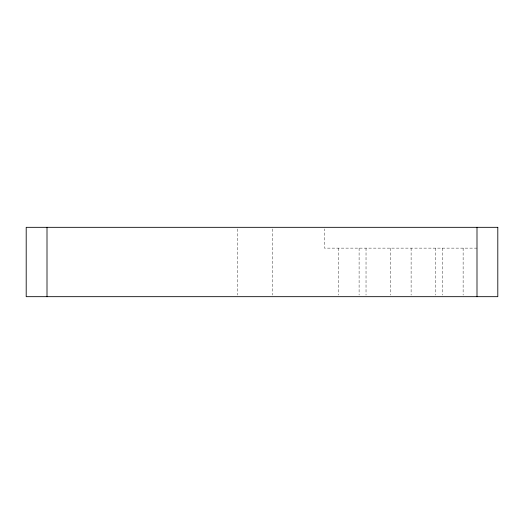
<?xml version="1.0" encoding="UTF-8"?>
<svg xmlns="http://www.w3.org/2000/svg" width="524" height="524" viewBox="0 0 524 524"><rect width="100%" height="100%" fill="white"/><g stroke="black" fill="none" stroke-linecap="round" stroke-linejoin="round"><path stroke-width="0.39" stroke-dasharray="2.62 1.97" d="M476.997 248.127L324.415 248.127L324.415 228.923M463.124 248.127L463.124 295.058M442.315 248.127L442.315 295.058M435.385 248.127L435.385 295.058M411.111 248.127L411.111 295.058M390.301 248.127L390.301 295.058M366.027 248.127L366.027 295.058M359.097 248.127L359.097 295.058M338.288 248.127L338.288 295.058M272.401 228.955L272.401 295.045M237.726 228.955L237.726 295.045"/><path stroke-width="0.79" d="M476.997 227.324L476.997 296.676M47.003 227.324L47.003 296.676M497.8 227.324L26.2 227.324L26.2 296.676L497.8 296.676L497.8 227.324"/></g></svg>
